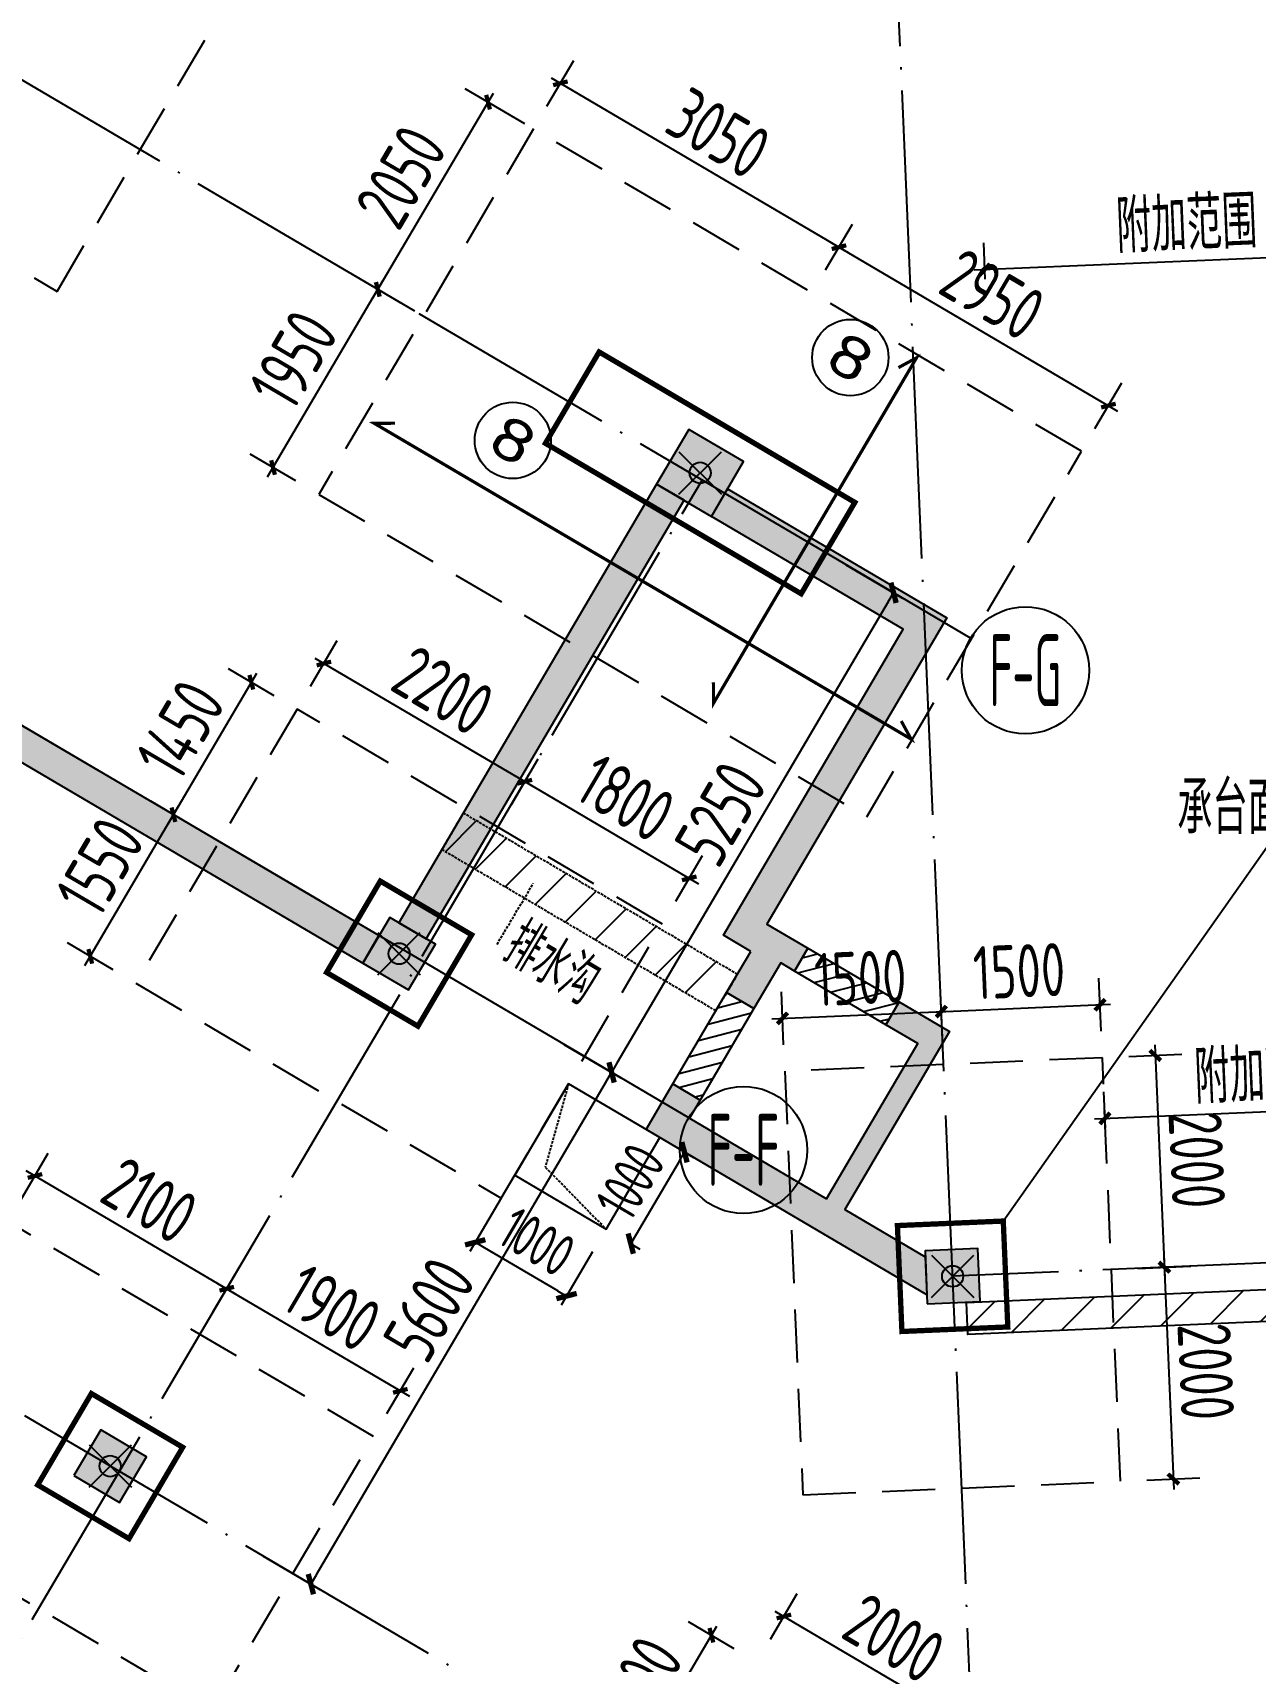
# Model space of a CAD drawing. Extents: x -57409 to 252654, y -8259 to 229119.
# Drawn here: x 195444 to 206985, y 120308 to 135675 of the extents above; entities that cross this region are included whole.
import ezdxf
from ezdxf.enums import TextEntityAlignment as Align

# ---------------------------------------------------------------- set-up
doc = ezdxf.new("R2010")
doc.units = 0
doc.header["$LTSCALE"] = 100
doc.header["$PDMODE"] = 35
doc.header["$PDSIZE"] = 200
for name, pattern in [('DASH', [0.35, 0.25, -0.1]), ('DASHED', [0.75, 0.5, -0.25]), ('DOTE', [2.42, 2, -0.2, 0.02, -0.2])]:
    doc.linetypes.add(name, pattern=pattern)
doc.layers.get('0').update_dxf_attribs({"linetype": 'CONTINUOUS'})
doc.layers.get('Defpoints').update_dxf_attribs({"linetype": 'CONTINUOUS'})
for name, color, linetype in [('B-TEXT', 3, 'CONTINUOUS'), ('codim', 7, 'CONTINUOUS'), ('COLU', 7, 'CONTINUOUS'), ('CT', 2, 'CONTINUOUS'), ('dim-wall', 7, 'CONTINUOUS'), ('dote', 253, 'DOTE'), ('fd', 2, 'CONTINUOUS'), ('h填实-柱墙', 254, 'CONTINUOUS'), ('h斜线-墙', 7, 'CONTINUOUS'), ('JSK', 4, 'CONTINUOUS'), ('MK门框', 6, 'CONTINUOUS'), ('WALL', 3, 'CONTINUOUS'), ('Z-AXIS', 3, 'CONTINUOUS'), ('Z-TEXT', 2, 'CONTINUOUS'), ('z柱下板带', 140, 'CONTINUOUS'), ('排水沟', 8, 'DASH'), ('板底钢筋', 24, 'CONTINUOUS')]:
    doc.layers.add(name, color=color, linetype=linetype)
doc.layers.add('重心计算', color=7, linetype='CONTINUOUS', plot=False)
doc.styles.add('_TCH_AXIS', font='tssdeng.shx', dxfattribs={"width": 0.7, "bigfont": 'tssdchn.shx'})
doc.styles.add('COMPLEX', font='tssdeng.shx', dxfattribs={"width": 0.7, "bigfont": 'tssdchn.shx'})
doc.styles.add('Jgcad-DIM', font='tssdeng.shx', dxfattribs={"width": 0.7, "bigfont": 'tssdchn.shx'})
doc.styles.get("Standard").update_dxf_attribs({"font": 'tssdeng.shx', "width": 0.7, "bigfont": 'tssdchn.shx'})
doc.styles.add('TSSD_Dimension', font='tssdeng.shx', dxfattribs={"width": 0.7})
doc.dimstyles.new('TSSD_100_100$0', dxfattribs={"dimtxt": 300, "dimasz": 100, "dimexe": 100, "dimexo": 250, "dimgap": 100, "dimtad": 1, "dimdec": 0, "dimzin": 0, "dimdsep": 46, "dimtxsty": 'TSSD_Dimension', "dimblk": '_tsdbk', "dimblk1": '_tsdbk', "dimblk2": '_tsdbk', "dimsah": 1, "dimcen": 0, "dimdle": 100, "dimclrt": 7, "dimadec": 0, "dimazin": 0, "dimtfac": 1, "dimtdec": 0, "dimtix": 1, "dimtmove": 2, "dimatfit": 3, "dimldrblk": '_tsdbk', "dimfxl": 1, "dimtolj": 1, "dimtzin": 0, "dimarcsym": 0})
pattern_1 = [(14.54537, (9856.54, 8286.87), (-31.89562, 122.92953), [])]

# ---------------------------------------------------------------- blocks, each defined once
blk = doc.blocks.new('_tsdbk')
blk.add_line((-1, 0), (0, 0))
at = {"const_width": 0.5}
blk.add_lwpolyline([(-0.7, -0.7), (0.7, 0.7)], dxfattribs=at)
blk = doc.blocks.new('*D83')
at = {"layer": 'Defpoints', "color": 0}
for p in [(202904, 130782), (200243, 126256), (200909, 125865)]:
    blk.add_point(p, dxfattribs=at)
at = {"layer": 'Z-AXIS', "color": 0, "lineweight": -2}
for p, q in [((203120, 130655), (203656, 130340)), ((203519, 130304), (200960, 125951)), ((200459, 126129), (200995, 125814))]:
    blk.add_line(p, q, dxfattribs=at)
at = {"layer": 'Z-AXIS', "color": 0, "lineweight": -2, "xscale": 100, "yscale": 100, "zscale": 100}
for p, rotation in [((203570, 130390), 59.54537173360606), ((200909, 125865), 239.5453717336061)]:
    blk.add_blockref('_tsdbk', p, dxfattribs=dict(at, rotation=rotation))
at = {"layer": 'Z-AXIS', "color": 7, "insert": (201938, 128305), "char_height": 500, "attachment_point": 5, "rotation": 59.5454, "style": 'TSSD_Dimension'}
blk.add_mtext('\\A1;5250', dxfattribs=at)
blk = doc.blocks.new('*D84')
at = {"layer": 'Defpoints', "color": 0}
for p in [(200243, 126256), (197405, 121429), (198071, 121037)]:
    blk.add_point(p, dxfattribs=at)
at = {"layer": 'Z-AXIS', "color": 0, "lineweight": -2}
for p, q in [((200459, 126129), (200995, 125814)), ((200858, 125778), (198121, 121124)), ((197620, 121302), (198157, 120987))]:
    blk.add_line(p, q, dxfattribs=at)
at = {"layer": 'Z-AXIS', "color": 0, "lineweight": -2, "xscale": 100, "yscale": 100, "zscale": 100}
for p, rotation in [((200909, 125865), 59.54537173360606), ((198071, 121037), 239.5453717336061)]:
    blk.add_blockref('_tsdbk', p, dxfattribs=dict(at, rotation=rotation))
at = {"layer": 'Z-AXIS', "color": 7, "insert": (199188, 123628), "char_height": 500, "attachment_point": 5, "rotation": 59.5454, "style": 'TSSD_Dimension'}
blk.add_mtext('\\A1;5600', dxfattribs=at)
blk = doc.blocks.new('_AXISO')
blk.add_circle((0, 0), 0.5)
at = {"layer": 'B-TEXT', "style": 'COMPLEX', "width": 1.450893}
blk.add_attdef('A', text='', height=0.56, dxfattribs=at).set_placement((0.249375, -0.28), (0.749375, -0.28), align=Align.FIT)
blk = doc.blocks.new('_ArchTick')
at = {"color": 0, "linetype": 'ByBlock', "const_width": 0.4}
blk.add_lwpolyline([(-0.5, -0.5), (0.5, 0.5)], dxfattribs=at)
blk = doc.blocks.new('*D2639')
at = {"layer": 'codim', "color": 0, "lineweight": -2}
blk.add_line((195938, 126874), (196825, 128382), dxfattribs=at)
at = {"layer": 'codim', "color": 7, "lineweight": -2}
for p, q in [((196990, 128169), (196559, 128423)), ((196204, 126833), (195773, 127086))]:
    blk.add_line(p, q, dxfattribs=at)
at = {"layer": 'Defpoints', "color": 0}
for p in [(196774, 128296), (197205, 128042), (196420, 126706)]:
    blk.add_point(p, dxfattribs=at)
at = {"layer": 'codim', "color": 0, "lineweight": -2, "xscale": 100, "yscale": 100, "zscale": 100}
for p, rotation in [((196774, 128296), 59.54537173531461), ((195989, 126960), 239.5453717353146)]:
    blk.add_blockref('_ArchTick', p, dxfattribs=dict(at, rotation=rotation))
at = {"layer": 'codim', "color": 1, "insert": (196080, 127805), "char_height": 500, "attachment_point": 5, "rotation": 59.5454, "style": 'Jgcad-DIM'}
blk.add_mtext('\\A1;1550', dxfattribs=at)
blk = doc.blocks.new('*D2619')
at = {"layer": 'codim', "color": 0, "lineweight": -2}
blk.add_line((196723, 128210), (197560, 129632), dxfattribs=at)
at = {"layer": 'codim', "color": 7, "lineweight": -2}
for p, q in [((197725, 129419), (197294, 129673)), ((196990, 128169), (196559, 128423))]:
    blk.add_line(p, q, dxfattribs=at)
at = {"layer": 'Defpoints', "color": 0}
for p in [(197509, 129546), (197940, 129292), (197205, 128042)]:
    blk.add_point(p, dxfattribs=at)
at = {"layer": 'codim', "color": 0, "lineweight": -2, "xscale": 100, "yscale": 100, "zscale": 100}
for p, rotation in [((197509, 129546), 59.54537173531461), ((196774, 128296), 239.5453717353146)]:
    blk.add_blockref('_ArchTick', p, dxfattribs=dict(at, rotation=rotation))
at = {"layer": 'codim', "color": 1, "insert": (196840, 129098), "char_height": 500, "attachment_point": 5, "rotation": 59.5454, "style": 'Jgcad-DIM'}
blk.add_mtext('\\A1;1450', dxfattribs=at)
blk = doc.blocks.new('*D2620')
at = {"layer": 'codim', "color": 7, "lineweight": -2}
for p, q in [((198067, 129508), (198320, 129939)), ((199963, 128393), (200217, 128824))]:
    blk.add_line(p, q, dxfattribs=at)
at = {"layer": 'codim', "color": 0, "lineweight": -2}
blk.add_line((198107, 129774), (200176, 128558), dxfattribs=at)
at = {"layer": 'Defpoints', "color": 0}
for p in [(197940, 129292), (200090, 128608), (199837, 128177)]:
    blk.add_point(p, dxfattribs=at)
at = {"layer": 'codim', "color": 0, "lineweight": -2, "xscale": 100, "yscale": 100, "zscale": 100}
for p, rotation in [((198194, 129723), 149.5453717339252), ((200090, 128608), 329.5453717339252)]:
    blk.add_blockref('_ArchTick', p, dxfattribs=dict(at, rotation=rotation))
at = {"layer": 'codim', "color": 1, "insert": (199319, 129468), "char_height": 500, "attachment_point": 5, "rotation": 329.5454, "style": 'Jgcad-DIM'}
blk.add_mtext('\\A1;2200', dxfattribs=at)
blk = doc.blocks.new('*D2621')
at = {"layer": 'codim', "color": 7, "lineweight": -2}
for p, q in [((199963, 128393), (200217, 128824)), ((201515, 127480), (201768, 127912))]:
    blk.add_line(p, q, dxfattribs=at)
at = {"layer": 'codim', "color": 0, "lineweight": -2}
blk.add_line((200004, 128659), (201728, 127645), dxfattribs=at)
at = {"layer": 'Defpoints', "color": 0}
for p in [(199837, 128177), (201642, 127696), (201388, 127265)]:
    blk.add_point(p, dxfattribs=at)
at = {"layer": 'codim', "color": 0, "lineweight": -2, "xscale": 100, "yscale": 100, "zscale": 100}
for p, rotation in [((200090, 128608), 149.5453717339252), ((201642, 127696), 329.5453717339252)]:
    blk.add_blockref('_ArchTick', p, dxfattribs=dict(at, rotation=rotation))
at = {"layer": 'codim', "color": 1, "insert": (201043, 128454), "char_height": 500, "attachment_point": 5, "rotation": 329.5454, "style": 'Jgcad-DIM'}
blk.add_mtext('\\A1;1800', dxfattribs=at)
blk = doc.blocks.new('*D2575')
at = {"layer": 'codim', "color": 0, "lineweight": -2}
blk.add_line((197663, 131485), (198753, 133339), dxfattribs=at)
at = {"layer": 'codim', "color": 7, "lineweight": -2}
for p, q in [((198918, 133126), (198487, 133379)), ((197930, 131445), (197499, 131698))]:
    blk.add_line(p, q, dxfattribs=at)
at = {"layer": 'Defpoints', "color": 0}
for p in [(198702, 133252), (199133, 132999), (198145, 131318)]:
    blk.add_point(p, dxfattribs=at)
at = {"layer": 'codim', "color": 0, "lineweight": -2, "xscale": 100, "yscale": 100, "zscale": 100}
for p, rotation in [((198702, 133252), 59.5453717353133), ((197714, 131572), 239.5453717353133)]:
    blk.add_blockref('_ArchTick', p, dxfattribs=dict(at, rotation=rotation))
at = {"layer": 'codim', "color": 1, "insert": (197907, 132589), "char_height": 500, "attachment_point": 5, "rotation": 59.5454, "style": 'Jgcad-DIM'}
blk.add_mtext('\\A1;1950', dxfattribs=at)
blk = doc.blocks.new('*D2576')
at = {"layer": 'codim', "color": 7, "lineweight": -2}
for p, q in [((200299, 134982), (200553, 135413)), ((202928, 133436), (203182, 133867))]:
    blk.add_line(p, q, dxfattribs=at)
at = {"layer": 'codim', "color": 0, "lineweight": -2}
blk.add_line((200340, 135248), (203141, 133601), dxfattribs=at)
at = {"layer": 'Defpoints', "color": 0}
for p in [(200173, 134766), (203055, 133651), (202802, 133220)]:
    blk.add_point(p, dxfattribs=at)
at = {"layer": 'codim', "color": 0, "lineweight": -2, "xscale": 100, "yscale": 100, "zscale": 100}
for p, rotation in [((200426, 135197), 149.5453717339213), ((203055, 133651), 329.5453717339213)]:
    blk.add_blockref('_ArchTick', p, dxfattribs=dict(at, rotation=rotation))
at = {"layer": 'codim', "color": 1, "insert": (201918, 134726), "char_height": 500, "attachment_point": 5, "rotation": 329.5454, "style": 'Jgcad-DIM'}
blk.add_mtext('\\A1;3050', dxfattribs=at)
blk = doc.blocks.new('*D2577')
at = {"layer": 'codim', "color": 7, "lineweight": -2}
for p, q in [((202928, 133436), (203182, 133867)), ((205471, 131941), (205725, 132372))]:
    blk.add_line(p, q, dxfattribs=at)
at = {"layer": 'codim', "color": 0, "lineweight": -2}
blk.add_line((202969, 133702), (205684, 132105), dxfattribs=at)
at = {"layer": 'Defpoints', "color": 0}
for p in [(202802, 133220), (205598, 132156), (205345, 131725)]:
    blk.add_point(p, dxfattribs=at)
at = {"layer": 'codim', "color": 0, "lineweight": -2, "xscale": 100, "yscale": 100, "zscale": 100}
for p, rotation in [((203055, 133651), 149.5453717339213), ((205598, 132156), 329.5453717339213)]:
    blk.add_blockref('_ArchTick', p, dxfattribs=dict(at, rotation=rotation))
at = {"layer": 'codim', "color": 1, "insert": (204504, 133205), "char_height": 500, "attachment_point": 5, "rotation": 329.5454, "style": 'Jgcad-DIM'}
blk.add_mtext('\\A1;2950', dxfattribs=at)
blk = doc.blocks.new('*D2578')
at = {"layer": 'codim', "color": 7, "lineweight": -2}
for p, q in [((204031, 126190), (204010, 126689)), ((202533, 126126), (202512, 126625))]:
    blk.add_line(p, q, dxfattribs=at)
at = {"layer": 'codim', "color": 0, "lineweight": -2}
blk.add_line((202422, 126371), (204121, 126444), dxfattribs=at)
at = {"layer": 'Defpoints', "color": 0}
for p in [(204021, 126439), (202544, 125876), (204042, 125940)]:
    blk.add_point(p, dxfattribs=at)
at = {"layer": 'codim', "color": 0, "lineweight": -2, "xscale": 100, "yscale": 100, "zscale": 100}
for p, rotation in [((204021, 126439), 2.443985343857204), ((202522, 126375), 182.4439853438572)]:
    blk.add_blockref('_ArchTick', p, dxfattribs=dict(at, rotation=rotation))
at = {"layer": 'codim', "color": 1, "insert": (203257, 126757), "char_height": 500, "attachment_point": 5, "rotation": 2.444, "style": 'Jgcad-DIM'}
blk.add_mtext('\\A1;1500', dxfattribs=at)
blk = doc.blocks.new('*D2560')
at = {"layer": 'codim', "color": 7, "lineweight": -2}
for p, q in [((204031, 126190), (204010, 126689)), ((205530, 126254), (205509, 126753))]:
    blk.add_line(p, q, dxfattribs=at)
at = {"layer": 'codim', "color": 0, "lineweight": -2}
blk.add_line((203921, 126435), (205619, 126508), dxfattribs=at)
at = {"layer": 'Defpoints', "color": 0}
for p in [(205519, 126503), (204042, 125940), (205541, 126004)]:
    blk.add_point(p, dxfattribs=at)
at = {"layer": 'codim', "color": 0, "lineweight": -2, "xscale": 100, "yscale": 100, "zscale": 100}
for p, rotation in [((204021, 126439), 182.4439853438572), ((205519, 126503), 2.443985343857204)]:
    blk.add_blockref('_ArchTick', p, dxfattribs=dict(at, rotation=rotation))
at = {"layer": 'codim', "color": 1, "insert": (204755, 126821), "char_height": 500, "attachment_point": 5, "rotation": 2.444, "style": 'Jgcad-DIM'}
blk.add_mtext('\\A1;1500', dxfattribs=at)
blk = doc.blocks.new('*D2561')
at = {"layer": 'codim', "color": 7, "lineweight": -2}
for p, q in [((205791, 126015), (206290, 126036)), ((205876, 124016), (206375, 124038))]:
    blk.add_line(p, q, dxfattribs=at)
at = {"layer": 'codim', "color": 0, "lineweight": -2}
blk.add_line((206036, 126125), (206130, 123927), dxfattribs=at)
at = {"layer": 'Defpoints', "color": 0}
for p in [(205541, 126004), (206126, 124027), (205626, 124006)]:
    blk.add_point(p, dxfattribs=at)
at = {"layer": 'codim', "color": 0, "lineweight": -2, "xscale": 100, "yscale": 100, "zscale": 100}
for p, rotation in [((206040, 126025), 92.4439853411751), ((206126, 124027), 272.4439853411751)]:
    blk.add_blockref('_ArchTick', p, dxfattribs=dict(at, rotation=rotation))
at = {"layer": 'codim', "color": 1, "insert": (206433, 125041), "char_height": 500, "attachment_point": 5, "rotation": 272.444, "style": 'Jgcad-DIM'}
blk.add_mtext('\\A1;2000', dxfattribs=at)
blk = doc.blocks.new('*D2562')
at = {"layer": 'codim', "color": 7, "lineweight": -2}
for p, q in [((205876, 124016), (206375, 124038)), ((205961, 122018), (206461, 122039))]:
    blk.add_line(p, q, dxfattribs=at)
at = {"layer": 'codim', "color": 0, "lineweight": -2}
blk.add_line((206121, 124127), (206215, 121929), dxfattribs=at)
at = {"layer": 'Defpoints', "color": 0}
for p in [(205626, 124006), (206211, 122029), (205711, 122008)]:
    blk.add_point(p, dxfattribs=at)
at = {"layer": 'codim', "color": 0, "lineweight": -2, "xscale": 100, "yscale": 100, "zscale": 100}
for p, rotation in [((206126, 124027), 92.4439853411751), ((206211, 122029), 272.4439853411751)]:
    blk.add_blockref('_ArchTick', p, dxfattribs=dict(at, rotation=rotation))
at = {"layer": 'codim', "color": 1, "insert": (206518, 123043), "char_height": 500, "attachment_point": 5, "rotation": 272.444, "style": 'Jgcad-DIM'}
blk.add_mtext('\\A1;2000', dxfattribs=at)
blk = doc.blocks.new('*D2368')
at = {"layer": 'codim', "color": 0, "lineweight": -2}
blk.add_line((201040, 119175), (201902, 120641), dxfattribs=at)
at = {"layer": 'codim', "color": 7, "lineweight": -2}
for p, q in [((202066, 120428), (201635, 120681)), ((201306, 119135), (200875, 119388))]:
    blk.add_line(p, q, dxfattribs=at)
at = {"layer": 'Defpoints', "color": 0}
for p in [(201851, 120555), (202282, 120301), (201522, 119008)]:
    blk.add_point(p, dxfattribs=at)
at = {"layer": 'codim', "color": 0, "lineweight": -2, "xscale": 100, "yscale": 100, "zscale": 100}
for p, rotation in [((201851, 120555), 59.54537173531497), ((201091, 119262), 239.545371735315)]:
    blk.add_blockref('_ArchTick', p, dxfattribs=dict(at, rotation=rotation))
at = {"layer": 'codim', "color": 1, "insert": (201169, 120086), "char_height": 500, "attachment_point": 5, "rotation": 59.5454, "style": 'Jgcad-DIM'}
blk.add_mtext('\\A1;1500', dxfattribs=at)
blk = doc.blocks.new('*D2369')
at = {"layer": 'codim', "color": 7, "lineweight": -2}
for p, q in [((202409, 120517), (202662, 120948)), ((204133, 119503), (204386, 119934))]:
    blk.add_line(p, q, dxfattribs=at)
at = {"layer": 'codim', "color": 0, "lineweight": -2}
blk.add_line((202449, 120783), (204346, 119668), dxfattribs=at)
at = {"layer": 'Defpoints', "color": 0}
for p in [(202282, 120301), (204259, 119719), (204006, 119288)]:
    blk.add_point(p, dxfattribs=at)
at = {"layer": 'codim', "color": 0, "lineweight": -2, "xscale": 100, "yscale": 100, "zscale": 100}
for p, rotation in [((202535, 120732), 149.5453717339262), ((204259, 119719), 329.5453717339262)]:
    blk.add_blockref('_ArchTick', p, dxfattribs=dict(at, rotation=rotation))
at = {"layer": 'codim', "color": 1, "insert": (203575, 120527), "char_height": 500, "attachment_point": 5, "rotation": 329.5454, "style": 'Jgcad-DIM'}
blk.add_mtext('\\A1;2000', dxfattribs=at)
blk = doc.blocks.new('*D2373')
at = {"layer": 'codim', "color": 7, "lineweight": -2}
for p, q in [((195340, 124673), (195593, 125104)), ((197150, 123609), (197404, 124040))]:
    blk.add_line(p, q, dxfattribs=at)
at = {"layer": 'codim', "color": 0, "lineweight": -2}
blk.add_line((195380, 124939), (197363, 123773), dxfattribs=at)
at = {"layer": 'Defpoints', "color": 0}
for p in [(195213, 124457), (197277, 123824), (197024, 123393)]:
    blk.add_point(p, dxfattribs=at)
at = {"layer": 'codim', "color": 0, "lineweight": -2, "xscale": 100, "yscale": 100, "zscale": 100}
for p, rotation in [((195467, 124888), 149.5453717339257), ((197277, 123824), 329.5453717339257)]:
    blk.add_blockref('_ArchTick', p, dxfattribs=dict(at, rotation=rotation))
at = {"layer": 'codim', "color": 1, "insert": (196549, 124658), "char_height": 500, "attachment_point": 5, "rotation": 329.5454, "style": 'Jgcad-DIM'}
blk.add_mtext('\\A1;2100', dxfattribs=at)
blk = doc.blocks.new('*D2374')
at = {"layer": 'codim', "color": 7, "lineweight": -2}
for p, q in [((197150, 123609), (197404, 124040)), ((198788, 122646), (199042, 123077))]:
    blk.add_line(p, q, dxfattribs=at)
at = {"layer": 'codim', "color": 0, "lineweight": -2}
blk.add_line((197191, 123875), (199001, 122810), dxfattribs=at)
at = {"layer": 'Defpoints', "color": 0}
for p in [(197024, 123393), (198915, 122861), (198661, 122430)]:
    blk.add_point(p, dxfattribs=at)
at = {"layer": 'codim', "color": 0, "lineweight": -2, "xscale": 100, "yscale": 100, "zscale": 100}
for p, rotation in [((197277, 123824), 149.5453717339257), ((198915, 122861), 329.5453717339257)]:
    blk.add_blockref('_ArchTick', p, dxfattribs=dict(at, rotation=rotation))
at = {"layer": 'codim', "color": 1, "insert": (198273, 123644), "char_height": 500, "attachment_point": 5, "rotation": 329.5454, "style": 'Jgcad-DIM'}
blk.add_mtext('\\A1;1900', dxfattribs=at)
blk = doc.blocks.new('*D2782')
at = {"layer": 'Defpoints', "color": 0}
for p in [(199994, 124894), (200856, 124388), (200484, 123755)]:
    blk.add_point(p, dxfattribs=at)
at = {"layer": 'dim-wall', "color": 0, "lineweight": -2}
for p, q in [((199867, 124679), (199571, 124176)), ((199708, 124212), (200398, 123806)), ((200730, 124172), (200433, 123669))]:
    blk.add_line(p, q, dxfattribs=at)
at = {"layer": 'dim-wall', "color": 0, "lineweight": -2, "xscale": 100, "yscale": 100, "zscale": 100}
for p, rotation in [((199622, 124262), 149.5), ((200484, 123755), 329.5)]:
    blk.add_blockref('_tsdbk', p, dxfattribs=dict(at, rotation=rotation))
at = {"layer": 'dim-wall', "color": 7, "insert": (200205, 124267), "char_height": 400, "attachment_point": 5, "rotation": 329.5, "style": 'TSSD_Dimension'}
blk.add_mtext('\\A1;1000', dxfattribs=at)
blk = doc.blocks.new('*D2783')
at = {"layer": 'Defpoints', "color": 0}
for p in [(201363, 125250), (200856, 124388), (201090, 124250)]:
    blk.add_point(p, dxfattribs=at)
at = {"layer": 'dim-wall', "color": 0, "lineweight": -2}
for p, q in [((201579, 125123), (201683, 125061)), ((201547, 125026), (201140, 124336)), ((201072, 124261), (201176, 124199))]:
    blk.add_line(p, q, dxfattribs=at)
at = {"layer": 'dim-wall', "color": 0, "lineweight": -2, "xscale": 100, "yscale": 100, "zscale": 100}
for p, rotation in [((201597, 125112), 59.50000000000002), ((201090, 124250), 239.5)]:
    blk.add_blockref('_tsdbk', p, dxfattribs=dict(at, rotation=rotation))
at = {"layer": 'dim-wall', "color": 7, "insert": (201085, 124833), "char_height": 400, "attachment_point": 5, "rotation": 59.5, "style": 'TSSD_Dimension'}
blk.add_mtext('\\A1;1000', dxfattribs=at)
blk = doc.blocks.new('*D2908')
at = {"layer": 'codim', "color": 7, "lineweight": -2}
for p, q in [((208617, 125469), (208602, 125809)), ((205569, 125339), (205555, 125681))]:
    blk.add_line(p, q, dxfattribs=at)
at = {"layer": 'codim', "color": 0, "lineweight": -2}
blk.add_line((205466, 125427), (208713, 125563), dxfattribs=at)
at = {"layer": 'Defpoints', "color": 0}
for p in [(208613, 125559), (208627, 125219), (205580, 125089)]:
    blk.add_point(p, dxfattribs=at)
at = {"layer": 'codim', "color": 0, "lineweight": -2, "xscale": 100, "yscale": 100, "zscale": 100}
for p, rotation in [((208613, 125559), 2.400000000001174), ((205565, 125431), 182.4000000000012)]:
    blk.add_blockref('_ArchTick', p, dxfattribs=dict(at, rotation=rotation))
at = {"layer": 'codim', "color": 1, "insert": (207074, 125845), "char_height": 500, "attachment_point": 5, "rotation": 2.4, "style": 'Jgcad-DIM'}
blk.add_mtext('\\A1;\\A1;\\A1;\\A1;\\A1;附加范围', dxfattribs=at)
blk = doc.blocks.new('*D2909')
at = {"layer": 'codim', "color": 7, "lineweight": -2}
for p, q in [((208273, 133512), (208259, 133852)), ((204436, 133349), (204422, 133691))]:
    blk.add_line(p, q, dxfattribs=at)
at = {"layer": 'codim', "color": 0, "lineweight": -2}
blk.add_line((204332, 133437), (208369, 133606), dxfattribs=at)
at = {"layer": 'Defpoints', "color": 0}
for p in [(208270, 133602), (208284, 133262), (204446, 133099)]:
    blk.add_point(p, dxfattribs=at)
at = {"layer": 'codim', "color": 0, "lineweight": -2, "xscale": 100, "yscale": 100, "zscale": 100}
for p, rotation in [((208270, 133602), 2.400000000001276), ((204432, 133441), 182.4000000000013)]:
    blk.add_blockref('_ArchTick', p, dxfattribs=dict(at, rotation=rotation))
at = {"layer": 'codim', "color": 1, "insert": (206336, 133871), "char_height": 500, "attachment_point": 5, "rotation": 2.4, "style": 'Jgcad-DIM'}
blk.add_mtext('\\A1;\\A1;\\A1;\\A1;\\A1;附加范围', dxfattribs=at)
blk = doc.blocks.new('*D2953')
at = {"layer": 'codim', "color": 0, "lineweight": -2}
blk.add_line((198652, 133167), (199794, 135105), dxfattribs=at)
at = {"layer": 'codim', "color": 7, "lineweight": -2}
for p, q in [((200091, 134814), (199528, 135146)), ((199052, 133047), (198487, 133380))]:
    blk.add_line(p, q, dxfattribs=at)
at = {"layer": 'Defpoints', "color": 0}
for p in [(199743, 135019), (200307, 134687), (199268, 132920)]:
    blk.add_point(p, dxfattribs=at)
at = {"layer": 'codim', "color": 0, "lineweight": -2, "xscale": 100, "yscale": 100, "zscale": 100}
for p, rotation in [((199743, 135019), 59.50000000000001), ((198703, 133253), 239.5)]:
    blk.add_blockref('_ArchTick', p, dxfattribs=dict(at, rotation=rotation))
at = {"layer": 'codim', "color": 1, "insert": (198921, 134314), "char_height": 500, "attachment_point": 5, "rotation": 59.5, "style": 'Jgcad-DIM'}
blk.add_mtext('\\A1;2050', dxfattribs=at)

msp = doc.modelspace()

# ---------------------------------------------------------------- hatches: boundary and pattern name
at = {"layer": 'fd'}
h = msp.add_hatch(dxfattribs=at)
h.set_pattern_fill('ANSI31', color=183, scale=100, style=0)
h.paths.add_polyline_path([(204259.2, 123692.8), (210050.3, 123944.3), (210063.3, 123644.6), (204272.2, 123393.1)])
at = {"layer": 'h填实-柱墙'}
for points in [[(201334.2, 131414.9), (201851.4, 131110.8), (202155.5, 131628), (201638.3, 131932.2)], [(199159.9, 127125.1), (201592.8, 131262.9), (201334.2, 131414.9), (198901.3, 127277.2)], [(202222.3, 127006.6), (201963.7, 127158.6), (203661.7, 130046.4), (201851.4, 131110.8), (202003.5, 131369.4), (204072.4, 130153), (202374.4, 127265.2), (202762.3, 127037.1), (202635.6, 126821.6), (202506.3, 126897.6), (202252.9, 126466.6), (201994.2, 126618.6)], [(192182.6, 130647.6), (198561.7, 126896.9), (198713.7, 127155.5), (192334.7, 130906.2)], [(198561.7, 126896.9), (198992.7, 126643.4), (199246.1, 127074.4), (198815.1, 127327.9)], [(202937.7, 124671.9), (203799.3, 126137.3), (203497.6, 126314.7), (203624.3, 126530.2), (204098.5, 126251.5), (203110.1, 124570.5), (203869.4, 124124), (203884.7, 123767.1), (201234, 125325.6), (201487.4, 125756.6), (201746, 125604.6), (201644.6, 125432.2)], [(203888.3, 123681.3), (204387.9, 123702.6), (204366.5, 124202.2), (203867, 124180.8)], [(195834.8, 122061.9), (196265.8, 121808.5), (196519.3, 122239.5), (196088.2, 122492.9)]]:
    msp.add_hatch(color=256, dxfattribs=at).paths.add_polyline_path(points)
at = {"layer": 'h斜线-墙'}
h = msp.add_hatch(dxfattribs=at)
h.set_pattern_fill('ANSI31', color=256, scale=40, angle=-30.45463, style=0)
h.set_pattern_definition(pattern_1)
h.paths.add_polyline_path([(202762.3, 127037.1), (203624.3, 126530.2), (203497.6, 126314.7), (202635.6, 126821.6)])
h = msp.add_hatch(dxfattribs=at)
h.set_pattern_fill('ANSI31', color=256, scale=40, angle=-30.45463, style=0)
h.set_pattern_definition(pattern_1)
h.paths.add_polyline_path([(201994.2, 126618.6), (202252.9, 126466.6), (201746, 125604.6), (201487.4, 125756.6)])
at = {"layer": '排水沟'}
h = msp.add_hatch(dxfattribs=at)
h.set_pattern_fill('ANSI31', color=2, scale=100, style=0)
h.paths.add_polyline_path([(201892.9, 126446.2), (202095.6, 126791.1), (199509.5, 128311.6), (199306.8, 127966.8)])

# ---------------------------------------------------------------- linework, layer by layer
at = {"layer": 'COLU'}
for points in [[(201334.2, 131414.9), (201851.4, 131110.8), (202155.5, 131628), (201638.3, 131932.2)], [(198561.7, 126896.9), (198992.7, 126643.4), (199246.1, 127074.4), (198815.1, 127327.9)], [(203888.3, 123681.3), (204387.9, 123702.6), (204366.5, 124202.2), (203867, 124180.8)], [(195834.8, 122061.9), (196265.8, 121808.5), (196519.3, 122239.5), (196088.2, 122492.9)]]:
    msp.add_lwpolyline(points, close=True, dxfattribs=at)
at = {"layer": 'CT', "const_width": 50}
for points in [[(203205.1, 131242.9), (200791.5, 132662.1), (200284.6, 131800.1), (202698.3, 130380.9)], [(198219.4, 126808.1), (199081.5, 126301.2), (199588.3, 127163.2), (198726.3, 127670.1)], [(203649.2, 123420.9), (204648.3, 123463.5), (204605.7, 124462.6), (203606.6, 124420)], [(195492.6, 121973.1), (196354.6, 121466.2), (196861.5, 122328.3), (195999.5, 122835.1)]]:
    msp.add_lwpolyline(points, close=True, dxfattribs=at)
at = {"layer": 'dote', "ltscale": 10}
for p, q in [((206727.9, 63014.3), (202122.2, 170922.3)), ((200243.4, 126256.1), (135433.8, 164362.7)), ((205439.6, 116704.5), (161351, 142627.7)), ((202904.4, 130781.7), (189608, 138599.7)), ((184402.8, 101928.5), (201762.6, 131453)), ((217215.5, 124500.3), (204127.4, 123941.7))]:
    msp.add_line(p, q, dxfattribs=at)
at = {"layer": 'fd', "color": 183}
msp.add_lwpolyline([(204259.2, 123692.8), (210050.3, 123944.3), (210063.3, 123644.6), (204272.2, 123393.1), (204259.2, 123692.8)], dxfattribs=at)
at = {"layer": 'JSK'}
msp.add_lwpolyline([(201363.3, 125249.6), (200501.2, 125756.4), (199994.4, 124894.4), (200856.4, 124387.5)], close=True, dxfattribs=at)
at = {"layer": 'JSK', "linetype": 'DASH'}
msp.add_lwpolyline([(200501.2, 125756.4), (200283.7, 124971.4), (200856.4, 124387.5)], dxfattribs=at)
at = {"layer": 'MK门框'}
for points in [[(202762.3, 127037.1), (203624.3, 126530.2), (203497.6, 126314.7), (202635.6, 126821.6)], [(201994.2, 126618.6), (202252.9, 126466.6), (201746, 125604.6), (201487.4, 125756.6)]]:
    msp.add_lwpolyline(points, close=True, dxfattribs=at)
at = {"layer": 'WALL'}
for points in [[(199159.9, 127125.1), (201592.8, 131262.9), (201334.2, 131414.9), (198901.3, 127277.2)], [(202222.3, 127006.6), (201963.7, 127158.6), (203661.7, 130046.4), (201851.4, 131110.8), (202003.5, 131369.4), (204072.4, 130153), (202374.4, 127265.2), (202762.3, 127037.1), (202635.6, 126821.6), (202506.3, 126897.6), (202252.9, 126466.6), (201994.2, 126618.6)], [(192182.6, 130647.6), (198561.7, 126896.9), (198713.7, 127155.5), (192334.7, 130906.2)]]:
    msp.add_lwpolyline(points, close=True, dxfattribs=at)
msp.add_lwpolyline([(202937.7, 124671.9), (203799.3, 126137.3), (203497.6, 126314.7), (203624.3, 126530.2), (204098.5, 126251.5), (203110.1, 124570.5), (203869.4, 124124), (203884.7, 123767.1), (201234, 125325.6), (201487.4, 125756.6), (201746, 125604.6), (201644.6, 125432.2), (202937.7, 124671.9)], dxfattribs=at)
at = {"layer": 'Z-AXIS'}
for p, q in [((204297.6, 129962.6), (202904.4, 130781.7)), ((201636.6, 125436.9), (200243.4, 126256.1))]:
    msp.add_line(p, q, dxfattribs=at)
at = {"layer": 'Z-TEXT'}
msp.add_line((204605.7, 124462.6), (207093.3, 127990.7), dxfattribs=at)
at = {"layer": 'z柱下板带', "linetype": 'DASHED', "ltscale": 10}
for points in [[(192227.4, 135261.5), (195675.5, 133234.1), (197196.1, 135820.1), (193748, 137847.6)], [(196419.5, 126706.3), (199867.7, 124678.9), (201388.2, 127265), (197940.1, 129292.4)], [(205711.3, 122007.5), (205540.8, 126003.9), (202543.5, 125875.9), (202714.1, 121879.6)], [(193692.7, 121871.4), (197140.8, 119843.9), (198661.4, 122430), (195213.3, 124457.5)]]:
    msp.add_lwpolyline(points, close=True, dxfattribs=at)
at = {"layer": 'z柱下板带', "color": 6, "linetype": 'DASHED', "ltscale": 10}
msp.add_lwpolyline([(203317.3, 128276.9), (205344.7, 131725), (200172.5, 134766.1), (198145.1, 131318)], close=True, dxfattribs=at)
at = {"layer": '排水沟', "color": 2}
for p, q in [((199509.5, 128311.6), (199306.8, 127966.8)), ((202095.6, 126791.1), (199509.5, 128311.6)), ((201892.9, 126446.2), (199306.8, 127966.8)), ((199827.6, 127072.3), (200170.2, 127647.8)), ((202095.6, 126791.1), (201892.9, 126446.2))]:
    msp.add_line(p, q, dxfattribs=at)
at = {"layer": '板底钢筋', "const_width": 30}
for points in [[(201870, 129543.9), (201871.7, 129349.6), (203787.2, 132607.4), (203616.5, 132514.4)], [(198864.4, 131990), (198670, 131988.3), (203735.5, 129009.9), (203642.5, 129180.6)]]:
    msp.add_lwpolyline(points, dxfattribs=at)
at = {"layer": '重心计算', "color": 5}
for p in [(201744.9, 131521.5), (201744.9, 131521.5), (198903.9, 126985.6), (198903.9, 126985.6), (204127.4, 123941.7), (204127.4, 123941.7), (196177, 122150.7), (196177, 122150.7)]:
    msp.add_point(p, dxfattribs=at)

# ---------------------------------------------------------------- block references
at = {"layer": 'Z-AXIS'}
ref = msp.add_blockref('_AXISO', (204814.8, 129658.4), dxfattribs=dict(at, xscale=1199.999999999998, yscale=1200, zscale=1200, rotation=359.9996457873818))
ref.add_attrib('A', 'F-G', dxfattribs={"color": 7, "height": 678.82, "rotation": 359.99965, "style": '_TCH_AXIS', "width": 0.440678}).set_placement((204475.4, 129319), (205154.2, 129319), align=Align.FIT)
ref = msp.add_blockref('_AXISO', (202153.8, 125132.8), dxfattribs=dict(at, xscale=1199.999999999998, yscale=1200, zscale=1200, rotation=359.9996457873818))
ref.add_attrib('A', 'F-F', dxfattribs={"color": 7, "height": 678.82, "rotation": 359.99965, "style": '_TCH_AXIS', "width": 0.45614}).set_placement((201814.4, 124793.4), (202493.2, 124793.4), align=Align.FIT)
at = {"layer": 'Z-TEXT'}
ref = msp.add_blockref('_AXISO', (203162.1, 132609.1), dxfattribs=dict(at, xscale=720.0000000000108, yscale=720.0000000000027, zscale=720, rotation=329.5450175198786))
ref.add_attrib('A', '8', dxfattribs={"layer": 'Z-AXIS', "color": 7, "height": 407.3, "rotation": 329.54502, "style": '_TCH_AXIS', "width": 1.857143}).set_placement((202883.3, 132536.8), (203234.4, 132330.4), align=Align.FIT)
ref = msp.add_blockref('_AXISO', (199976.9, 131827.7), dxfattribs=dict(at, xscale=720.0000000000108, yscale=720.0000000000036, zscale=720, rotation=329.5450175198786))
ref.add_attrib('A', '8', dxfattribs={"layer": 'Z-AXIS', "color": 7, "height": 407.3, "rotation": 329.54502, "style": '_TCH_AXIS', "width": 1.857143}).set_placement((199698.2, 131755.4), (200049.3, 131549), align=Align.FIT)

# ---------------------------------------------------------------- texts
at = {"layer": 'Z-TEXT', "width": 0.7}
msp.add_text('承台面标高为-5.250', height=500, dxfattribs=at).set_placement((206247.6, 128114.1))
at = {"layer": '排水沟', "color": 2, "width": 0.7}
msp.add_text('排水沟', height=450, rotation=329.232, dxfattribs=at).set_placement((200237.7, 126705.2), align=Align.CENTER)

# ---------------------------------------------------------------- dimensions: what is measured, and where the dimension line sits
at = {"layer": 'codim'}
for base, p1, p2, angle, picture, middle in [((203055.2, 133651.4), (200172.6, 134766.2), (202801.8, 133220.3), 329.54537, '*D2576', (201918, 134726)), ((199743.1, 135019.2), (199267.6, 132920.1), (200306.6, 134687.3), 239.5, '*D2953', (198921.3, 134313.6)), ((205598.2, 132156.1), (202801.8, 133220.3), (205344.8, 131725.1), 329.54537, '*D2577', (204504.1, 133205.5)), ((198702.4, 133252.4), (198145.1, 131318.1), (199133.4, 132999), 59.54537, '*D2575', (197906.6, 132589.4)), ((200090, 128608.3), (197940.1, 129292.4), (199836.6, 128177.3), 329.54537, '*D2620', (199319.2, 129467.6)), ((197509.1, 129545.8), (197205.2, 128042.5), (197940.1, 129292.4), 59.54537, '*D2619', (196839.9, 129098.3)), ((201641.7, 127696), (199836.6, 128177.3), (201388.2, 127265), 329.54537, '*D2621', (201043.2, 128453.9)), ((196774.2, 128295.9), (196419.5, 126706.3), (197205.2, 128042.5), 59.54537, '*D2639', (196079.6, 127805.2)), ((204020.8, 126439.5), (202543.5, 125875.9), (204042.1, 125939.9), 2.44399, '*D2578', (203256.6, 126757.2)), ((205519.5, 126503.4), (204042.1, 125939.9), (205540.8, 126003.9), 2.44399, '*D2560', (204755.2, 126821.1)), ((206125.6, 124027), (205540.8, 126003.9), (205626.1, 124005.7), 272.44399, '*D2561', (206432.6, 125041)), ((197277, 123824.1), (195213.3, 124457.5), (197023.5, 123393.1), 329.54537, '*D2373', (196549.2, 124658)), ((198914.8, 122861), (197023.5, 123393.1), (198661.4, 122430), 329.54537, '*D2374', (198273.3, 123644.3)), ((206210.9, 122028.8), (205626.1, 124005.7), (205711.3, 122007.5), 272.44399, '*D2562', (206517.9, 123042.9)), ((204259.4, 119718.5), (202281.9, 120301.2), (204006, 119287.5), 329.54537, '*D2369', (203574.8, 120527.1)), ((201850.9, 120554.7), (201521.6, 119008.2), (202281.9, 120301.2), 59.54537, '*D2368', (201169, 120085.5))]:
    dim = msp.add_linear_dim(base=base, p1=p1, p2=p2, angle=angle, dimstyle='TSSD_100_100$0', override={"dimtxt": 500, "dimexe": 250, "dimtxsty": 'Jgcad-DIM', "dimblk": 'ArchTick', "dimblk1": 'ArchTick', "dimblk2": 'ArchTick', "dimclre": 7, "dimclrt": 1, "dimadec": 3}, dxfattribs=at)
    dim.commit()
    dim.dimension.update_dxf_attribs({"geometry": picture, "text_midpoint": middle})
for base, p1, p2, picture, middle in [((208269.5, 133601.7), (204446.3, 133099), (208283.8, 133262.2), '*D2909', (206336.1, 133871)), ((208612.8, 125559.1), (205579.8, 125089.4), (208627, 125219.5), '*D2908', (207074.5, 125844.9))]:
    dim = msp.add_linear_dim(base=base, p1=p1, p2=p2, angle=182.4, text='\\A1;\\A1;\\A1;\\A1;附加范围', dimstyle='TSSD_100_100$0', override={"dimtxt": 500, "dimexe": 250, "dimtxsty": 'Jgcad-DIM', "dimblk": 'ArchTick', "dimblk1": 'ArchTick', "dimblk2": 'ArchTick', "dimclre": 7, "dimclrt": 1, "dimadec": 3}, dxfattribs=at)
    dim.commit()
    dim.dimension.update_dxf_attribs({"geometry": picture, "text_midpoint": middle})
at = {"layer": 'dim-wall'}
for base, p1, angle, picture, middle in [((201089.7, 124250.1), (201363.3, 125249.6), 59.5, '*D2783', (201085, 124833.2)), ((200483.7, 123754.8), (199994.4, 124894.4), 149.5, '*D2782', (200205.1, 124267))]:
    dim = msp.add_linear_dim(base=base, p1=p1, p2=(200856.4, 124387.5), angle=angle, dimstyle='TSSD_100_100$0', override={"dimtxt": 400}, dxfattribs=at)
    dim.commit()
    dim.dimension.update_dxf_attribs({"geometry": picture, "text_midpoint": middle})
at = {"layer": 'Z-AXIS'}
for base, p1, p2, picture, middle in [((200909, 125864.7), (202904.4, 130781.7), (200243.4, 126256.1), '*D83', (201937.8, 128304.9)), ((198070.6, 121037.3), (200243.4, 126256.1), (197405, 121428.7), '*D84', (199188.1, 123628.4))]:
    dim = msp.add_linear_dim(base=base, p1=p1, p2=p2, angle=59.54537, dimstyle='TSSD_100_100$0', override={"dimtxt": 500}, dxfattribs=at)
    dim.commit()
    dim.dimension.update_dxf_attribs({"geometry": picture, "text_midpoint": middle})

doc.saveas('drawing.dxf')
